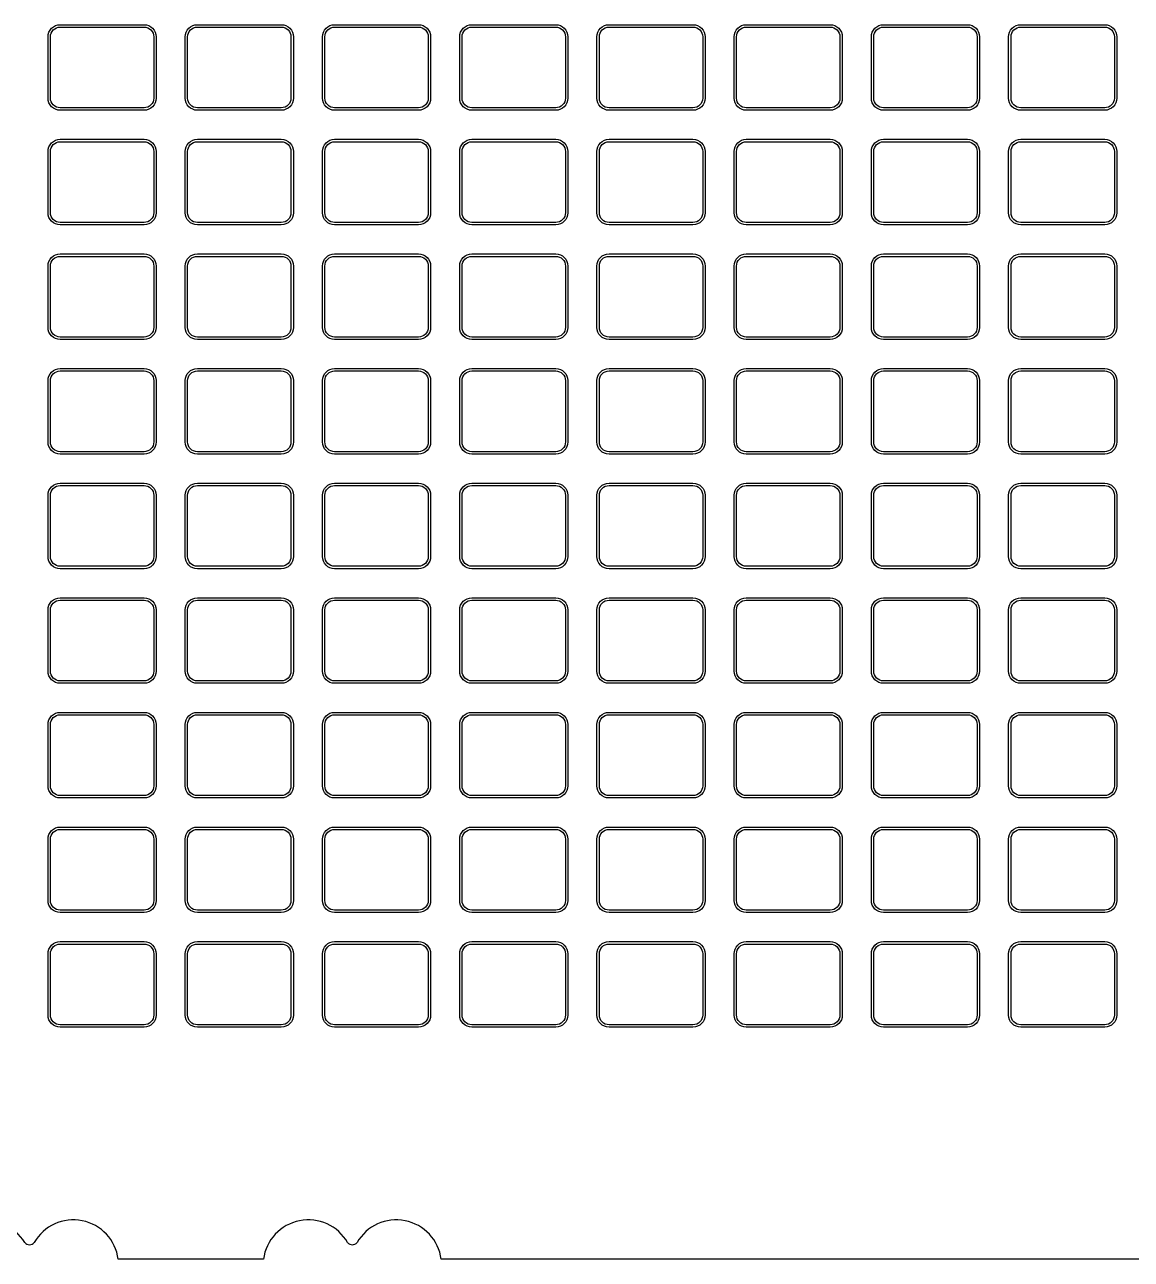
# Model space of a CAD drawing. Extents: x -776 to -647, y 130 to 286.
# Drawn here: x -727.22 to -692.94, y 130.23 to 168.47 of the extents above; entities that cross this region are included whole.
import ezdxf

# ---------------------------------------------------------------- set-up
doc = ezdxf.new("R2010")
doc.units = 0
doc.header["$MEASUREMENT"] = 0
for name, color, linetype in [('1', 1, 'CONTINUOUS'), ('2', 2, 'CONTINUOUS'), ('5', 5, 'CONTINUOUS')]:
    doc.layers.add(name, color=color, linetype=linetype)

msp = doc.modelspace()

# ---------------------------------------------------------------- linework, layer by layer
at = {"layer": '1', "color": 1}
msp.add_line((-658.615, 130.225), (-714.318, 130.225), dxfattribs=at)
at = {"layer": '1'}
for points in [[(-726.118, 168.465), (-723.518, 168.465, -0.414214), (-723.143, 168.09), (-723.143, 166.19, -0.414214), (-723.518, 165.815), (-726.118, 165.815, -0.414214), (-726.493, 166.19), (-726.493, 168.09, -0.414214)], [(-721.868, 168.465), (-719.268, 168.465, -0.414214), (-718.893, 168.09), (-718.893, 166.19, -0.414214), (-719.268, 165.815), (-721.868, 165.815, -0.414214), (-722.243, 166.19), (-722.243, 168.09, -0.414214)], [(-717.618, 168.465), (-715.018, 168.465, -0.414214), (-714.643, 168.09), (-714.643, 166.19, -0.414214), (-715.018, 165.815), (-717.618, 165.815, -0.414214), (-717.993, 166.19), (-717.993, 168.09, -0.414214)], [(-713.368, 168.465), (-710.768, 168.465, -0.414214), (-710.393, 168.09), (-710.393, 166.19, -0.414214), (-710.768, 165.815), (-713.368, 165.815, -0.414214), (-713.743, 166.19), (-713.743, 168.09, -0.414214)], [(-709.118, 168.465), (-706.518, 168.465, -0.414214), (-706.143, 168.09), (-706.143, 166.19, -0.414214), (-706.518, 165.815), (-709.118, 165.815, -0.414214), (-709.493, 166.19), (-709.493, 168.09, -0.414214)], [(-704.868, 168.465), (-702.268, 168.465, -0.414214), (-701.893, 168.09), (-701.893, 166.19, -0.414214), (-702.268, 165.815), (-704.868, 165.815, -0.414214), (-705.243, 166.19), (-705.243, 168.09, -0.414214)], [(-700.618, 168.465), (-698.018, 168.465, -0.414214), (-697.643, 168.09), (-697.643, 166.19, -0.414214), (-698.018, 165.815), (-700.618, 165.815, -0.414214), (-700.993, 166.19), (-700.993, 168.09, -0.414214)], [(-696.368, 168.465), (-693.768, 168.465, -0.414214), (-693.393, 168.09), (-693.393, 166.19, -0.414214), (-693.768, 165.815), (-696.368, 165.815, -0.414214), (-696.743, 166.19), (-696.743, 168.09, -0.414214)], [(-726.118, 164.915), (-723.518, 164.915, -0.414214), (-723.143, 164.54), (-723.143, 162.64, -0.414214), (-723.518, 162.265), (-726.118, 162.265, -0.414214), (-726.493, 162.64), (-726.493, 164.54, -0.414214)], [(-721.868, 164.915), (-719.268, 164.915, -0.414214), (-718.893, 164.54), (-718.893, 162.64, -0.414214), (-719.268, 162.265), (-721.868, 162.265, -0.414214), (-722.243, 162.64), (-722.243, 164.54, -0.414214)], [(-717.618, 164.915), (-715.018, 164.915, -0.414214), (-714.643, 164.54), (-714.643, 162.64, -0.414214), (-715.018, 162.265), (-717.618, 162.265, -0.414214), (-717.993, 162.64), (-717.993, 164.54, -0.414214)], [(-713.368, 164.915), (-710.768, 164.915, -0.414214), (-710.393, 164.54), (-710.393, 162.64, -0.414214), (-710.768, 162.265), (-713.368, 162.265, -0.414214), (-713.743, 162.64), (-713.743, 164.54, -0.414214)], [(-709.118, 164.915), (-706.518, 164.915, -0.414214), (-706.143, 164.54), (-706.143, 162.64, -0.414214), (-706.518, 162.265), (-709.118, 162.265, -0.414214), (-709.493, 162.64), (-709.493, 164.54, -0.414214)], [(-704.868, 164.915), (-702.268, 164.915, -0.414214), (-701.893, 164.54), (-701.893, 162.64, -0.414214), (-702.268, 162.265), (-704.868, 162.265, -0.414214), (-705.243, 162.64), (-705.243, 164.54, -0.414214)], [(-700.618, 164.915), (-698.018, 164.915, -0.414214), (-697.643, 164.54), (-697.643, 162.64, -0.414214), (-698.018, 162.265), (-700.618, 162.265, -0.414214), (-700.993, 162.64), (-700.993, 164.54, -0.414214)], [(-696.368, 164.915), (-693.768, 164.915, -0.414214), (-693.393, 164.54), (-693.393, 162.64, -0.414214), (-693.768, 162.265), (-696.368, 162.265, -0.414214), (-696.743, 162.64), (-696.743, 164.54, -0.414214)], [(-726.118, 161.365), (-723.518, 161.365, -0.414214), (-723.143, 160.99), (-723.143, 159.09, -0.414214), (-723.518, 158.715), (-726.118, 158.715, -0.414214), (-726.493, 159.09), (-726.493, 160.99, -0.414214)], [(-721.868, 161.365), (-719.268, 161.365, -0.414214), (-718.893, 160.99), (-718.893, 159.09, -0.414214), (-719.268, 158.715), (-721.868, 158.715, -0.414214), (-722.243, 159.09), (-722.243, 160.99, -0.414214)], [(-717.618, 161.365), (-715.018, 161.365, -0.414214), (-714.643, 160.99), (-714.643, 159.09, -0.414214), (-715.018, 158.715), (-717.618, 158.715, -0.414214), (-717.993, 159.09), (-717.993, 160.99, -0.414214)], [(-713.368, 161.365), (-710.768, 161.365, -0.414214), (-710.393, 160.99), (-710.393, 159.09, -0.414214), (-710.768, 158.715), (-713.368, 158.715, -0.414214), (-713.743, 159.09), (-713.743, 160.99, -0.414214)], [(-709.118, 161.365), (-706.518, 161.365, -0.414214), (-706.143, 160.99), (-706.143, 159.09, -0.414214), (-706.518, 158.715), (-709.118, 158.715, -0.414214), (-709.493, 159.09), (-709.493, 160.99, -0.414214)], [(-704.868, 161.365), (-702.268, 161.365, -0.414214), (-701.893, 160.99), (-701.893, 159.09, -0.414214), (-702.268, 158.715), (-704.868, 158.715, -0.414214), (-705.243, 159.09), (-705.243, 160.99, -0.414214)], [(-700.618, 161.365), (-698.018, 161.365, -0.414214), (-697.643, 160.99), (-697.643, 159.09, -0.414214), (-698.018, 158.715), (-700.618, 158.715, -0.414214), (-700.993, 159.09), (-700.993, 160.99, -0.414214)], [(-696.368, 161.365), (-693.768, 161.365, -0.414214), (-693.393, 160.99), (-693.393, 159.09, -0.414214), (-693.768, 158.715), (-696.368, 158.715, -0.414214), (-696.743, 159.09), (-696.743, 160.99, -0.414214)], [(-726.118, 157.815), (-723.518, 157.815, -0.414214), (-723.143, 157.44), (-723.143, 155.54, -0.414214), (-723.518, 155.165), (-726.118, 155.165, -0.414214), (-726.493, 155.54), (-726.493, 157.44, -0.414214)], [(-721.868, 157.815), (-719.268, 157.815, -0.414214), (-718.893, 157.44), (-718.893, 155.54, -0.414214), (-719.268, 155.165), (-721.868, 155.165, -0.414214), (-722.243, 155.54), (-722.243, 157.44, -0.414214)], [(-717.618, 157.815), (-715.018, 157.815, -0.414214), (-714.643, 157.44), (-714.643, 155.54, -0.414214), (-715.018, 155.165), (-717.618, 155.165, -0.414214), (-717.993, 155.54), (-717.993, 157.44, -0.414214)], [(-713.368, 157.815), (-710.768, 157.815, -0.414214), (-710.393, 157.44), (-710.393, 155.54, -0.414214), (-710.768, 155.165), (-713.368, 155.165, -0.414214), (-713.743, 155.54), (-713.743, 157.44, -0.414214)], [(-709.118, 157.815), (-706.518, 157.815, -0.414214), (-706.143, 157.44), (-706.143, 155.54, -0.414214), (-706.518, 155.165), (-709.118, 155.165, -0.414214), (-709.493, 155.54), (-709.493, 157.44, -0.414214)], [(-704.868, 157.815), (-702.268, 157.815, -0.414214), (-701.893, 157.44), (-701.893, 155.54, -0.414214), (-702.268, 155.165), (-704.868, 155.165, -0.414214), (-705.243, 155.54), (-705.243, 157.44, -0.414214)], [(-700.618, 157.815), (-698.018, 157.815, -0.414214), (-697.643, 157.44), (-697.643, 155.54, -0.414214), (-698.018, 155.165), (-700.618, 155.165, -0.414214), (-700.993, 155.54), (-700.993, 157.44, -0.414214)], [(-696.368, 157.815), (-693.768, 157.815, -0.414214), (-693.393, 157.44), (-693.393, 155.54, -0.414214), (-693.768, 155.165), (-696.368, 155.165, -0.414214), (-696.743, 155.54), (-696.743, 157.44, -0.414214)], [(-726.118, 154.265), (-723.518, 154.265, -0.414214), (-723.143, 153.89), (-723.143, 151.99, -0.414214), (-723.518, 151.615), (-726.118, 151.615, -0.414214), (-726.493, 151.99), (-726.493, 153.89, -0.414214)], [(-721.868, 154.265), (-719.268, 154.265, -0.414214), (-718.893, 153.89), (-718.893, 151.99, -0.414214), (-719.268, 151.615), (-721.868, 151.615, -0.414214), (-722.243, 151.99), (-722.243, 153.89, -0.414214)], [(-717.618, 154.265), (-715.018, 154.265, -0.414214), (-714.643, 153.89), (-714.643, 151.99, -0.414214), (-715.018, 151.615), (-717.618, 151.615, -0.414214), (-717.993, 151.99), (-717.993, 153.89, -0.414214)], [(-713.368, 154.265), (-710.768, 154.265, -0.414214), (-710.393, 153.89), (-710.393, 151.99, -0.414214), (-710.768, 151.615), (-713.368, 151.615, -0.414214), (-713.743, 151.99), (-713.743, 153.89, -0.414214)], [(-709.118, 154.265), (-706.518, 154.265, -0.414214), (-706.143, 153.89), (-706.143, 151.99, -0.414214), (-706.518, 151.615), (-709.118, 151.615, -0.414214), (-709.493, 151.99), (-709.493, 153.89, -0.414214)], [(-704.868, 154.265), (-702.268, 154.265, -0.414214), (-701.893, 153.89), (-701.893, 151.99, -0.414214), (-702.268, 151.615), (-704.868, 151.615, -0.414214), (-705.243, 151.99), (-705.243, 153.89, -0.414214)], [(-700.618, 154.265), (-698.018, 154.265, -0.414214), (-697.643, 153.89), (-697.643, 151.99, -0.414214), (-698.018, 151.615), (-700.618, 151.615, -0.414214), (-700.993, 151.99), (-700.993, 153.89, -0.414214)], [(-696.368, 154.265), (-693.768, 154.265, -0.414214), (-693.393, 153.89), (-693.393, 151.99, -0.414214), (-693.768, 151.615), (-696.368, 151.615, -0.414214), (-696.743, 151.99), (-696.743, 153.89, -0.414214)], [(-726.118, 150.715), (-723.518, 150.715, -0.414214), (-723.143, 150.34), (-723.143, 148.44, -0.414214), (-723.518, 148.065), (-726.118, 148.065, -0.414214), (-726.493, 148.44), (-726.493, 150.34, -0.414214)], [(-721.868, 150.715), (-719.268, 150.715, -0.414214), (-718.893, 150.34), (-718.893, 148.44, -0.414214), (-719.268, 148.065), (-721.868, 148.065, -0.414214), (-722.243, 148.44), (-722.243, 150.34, -0.414214)], [(-717.618, 150.715), (-715.018, 150.715, -0.414214), (-714.643, 150.34), (-714.643, 148.44, -0.414214), (-715.018, 148.065), (-717.618, 148.065, -0.414214), (-717.993, 148.44), (-717.993, 150.34, -0.414214)], [(-713.368, 150.715), (-710.768, 150.715, -0.414214), (-710.393, 150.34), (-710.393, 148.44, -0.414214), (-710.768, 148.065), (-713.368, 148.065, -0.414214), (-713.743, 148.44), (-713.743, 150.34, -0.414214)], [(-709.118, 150.715), (-706.518, 150.715, -0.414214), (-706.143, 150.34), (-706.143, 148.44, -0.414214), (-706.518, 148.065), (-709.118, 148.065, -0.414214), (-709.493, 148.44), (-709.493, 150.34, -0.414214)], [(-704.868, 150.715), (-702.268, 150.715, -0.414214), (-701.893, 150.34), (-701.893, 148.44, -0.414214), (-702.268, 148.065), (-704.868, 148.065, -0.414214), (-705.243, 148.44), (-705.243, 150.34, -0.414214)], [(-700.618, 150.715), (-698.018, 150.715, -0.414214), (-697.643, 150.34), (-697.643, 148.44, -0.414214), (-698.018, 148.065), (-700.618, 148.065, -0.414214), (-700.993, 148.44), (-700.993, 150.34, -0.414214)], [(-696.368, 150.715), (-693.768, 150.715, -0.414214), (-693.393, 150.34), (-693.393, 148.44, -0.414214), (-693.768, 148.065), (-696.368, 148.065, -0.414214), (-696.743, 148.44), (-696.743, 150.34, -0.414214)], [(-726.118, 147.165), (-723.518, 147.165, -0.414214), (-723.143, 146.79), (-723.143, 144.89, -0.414214), (-723.518, 144.515), (-726.118, 144.515, -0.414214), (-726.493, 144.89), (-726.493, 146.79, -0.414214)], [(-721.868, 147.165), (-719.268, 147.165, -0.414214), (-718.893, 146.79), (-718.893, 144.89, -0.414214), (-719.268, 144.515), (-721.868, 144.515, -0.414214), (-722.243, 144.89), (-722.243, 146.79, -0.414214)], [(-717.618, 147.165), (-715.018, 147.165, -0.414214), (-714.643, 146.79), (-714.643, 144.89, -0.414214), (-715.018, 144.515), (-717.618, 144.515, -0.414214), (-717.993, 144.89), (-717.993, 146.79, -0.414214)], [(-713.368, 147.165), (-710.768, 147.165, -0.414214), (-710.393, 146.79), (-710.393, 144.89, -0.414214), (-710.768, 144.515), (-713.368, 144.515, -0.414214), (-713.743, 144.89), (-713.743, 146.79, -0.414214)], [(-709.118, 147.165), (-706.518, 147.165, -0.414214), (-706.143, 146.79), (-706.143, 144.89, -0.414214), (-706.518, 144.515), (-709.118, 144.515, -0.414214), (-709.493, 144.89), (-709.493, 146.79, -0.414214)], [(-704.868, 147.165), (-702.268, 147.165, -0.414214), (-701.893, 146.79), (-701.893, 144.89, -0.414214), (-702.268, 144.515), (-704.868, 144.515, -0.414214), (-705.243, 144.89), (-705.243, 146.79, -0.414214)], [(-700.618, 147.165), (-698.018, 147.165, -0.414214), (-697.643, 146.79), (-697.643, 144.89, -0.414214), (-698.018, 144.515), (-700.618, 144.515, -0.414214), (-700.993, 144.89), (-700.993, 146.79, -0.414214)], [(-696.368, 147.165), (-693.768, 147.165, -0.414214), (-693.393, 146.79), (-693.393, 144.89, -0.414214), (-693.768, 144.515), (-696.368, 144.515, -0.414214), (-696.743, 144.89), (-696.743, 146.79, -0.414214)], [(-726.118, 143.615), (-723.518, 143.615, -0.414214), (-723.143, 143.24), (-723.143, 141.34, -0.414214), (-723.518, 140.965), (-726.118, 140.965, -0.414214), (-726.493, 141.34), (-726.493, 143.24, -0.414214)], [(-721.868, 143.615), (-719.268, 143.615, -0.414214), (-718.893, 143.24), (-718.893, 141.34, -0.414214), (-719.268, 140.965), (-721.868, 140.965, -0.414214), (-722.243, 141.34), (-722.243, 143.24, -0.414214)], [(-717.618, 143.615), (-715.018, 143.615, -0.414214), (-714.643, 143.24), (-714.643, 141.34, -0.414214), (-715.018, 140.965), (-717.618, 140.965, -0.414214), (-717.993, 141.34), (-717.993, 143.24, -0.414214)], [(-713.368, 143.615), (-710.768, 143.615, -0.414214), (-710.393, 143.24), (-710.393, 141.34, -0.414214), (-710.768, 140.965), (-713.368, 140.965, -0.414214), (-713.743, 141.34), (-713.743, 143.24, -0.414214)], [(-709.118, 143.615), (-706.518, 143.615, -0.414214), (-706.143, 143.24), (-706.143, 141.34, -0.414214), (-706.518, 140.965), (-709.118, 140.965, -0.414214), (-709.493, 141.34), (-709.493, 143.24, -0.414214)], [(-704.868, 143.615), (-702.268, 143.615, -0.414214), (-701.893, 143.24), (-701.893, 141.34, -0.414214), (-702.268, 140.965), (-704.868, 140.965, -0.414214), (-705.243, 141.34), (-705.243, 143.24, -0.414214)], [(-700.618, 143.615), (-698.018, 143.615, -0.414214), (-697.643, 143.24), (-697.643, 141.34, -0.414214), (-698.018, 140.965), (-700.618, 140.965, -0.414214), (-700.993, 141.34), (-700.993, 143.24, -0.414214)], [(-696.368, 143.615), (-693.768, 143.615, -0.414214), (-693.393, 143.24), (-693.393, 141.34, -0.414214), (-693.768, 140.965), (-696.368, 140.965, -0.414214), (-696.743, 141.34), (-696.743, 143.24, -0.414214)], [(-726.118, 140.065), (-723.518, 140.065, -0.414214), (-723.143, 139.69), (-723.143, 137.79, -0.414214), (-723.518, 137.415), (-726.118, 137.415, -0.414214), (-726.493, 137.79), (-726.493, 139.69, -0.414214)], [(-721.868, 140.065), (-719.268, 140.065, -0.414214), (-718.893, 139.69), (-718.893, 137.79, -0.414214), (-719.268, 137.415), (-721.868, 137.415, -0.414214), (-722.243, 137.79), (-722.243, 139.69, -0.414214)], [(-717.618, 140.065), (-715.018, 140.065, -0.414214), (-714.643, 139.69), (-714.643, 137.79, -0.414214), (-715.018, 137.415), (-717.618, 137.415, -0.414214), (-717.993, 137.79), (-717.993, 139.69, -0.414214)], [(-713.368, 140.065), (-710.768, 140.065, -0.414214), (-710.393, 139.69), (-710.393, 137.79, -0.414214), (-710.768, 137.415), (-713.368, 137.415, -0.414214), (-713.743, 137.79), (-713.743, 139.69, -0.414214)], [(-709.118, 140.065), (-706.518, 140.065, -0.414214), (-706.143, 139.69), (-706.143, 137.79, -0.414214), (-706.518, 137.415), (-709.118, 137.415, -0.414214), (-709.493, 137.79), (-709.493, 139.69, -0.414214)], [(-704.868, 140.065), (-702.268, 140.065, -0.414214), (-701.893, 139.69), (-701.893, 137.79, -0.414214), (-702.268, 137.415), (-704.868, 137.415, -0.414214), (-705.243, 137.79), (-705.243, 139.69, -0.414214)], [(-700.618, 140.065), (-698.018, 140.065, -0.414214), (-697.643, 139.69), (-697.643, 137.79, -0.414214), (-698.018, 137.415), (-700.618, 137.415, -0.414214), (-700.993, 137.79), (-700.993, 139.69, -0.414214)], [(-696.368, 140.065), (-693.768, 140.065, -0.414214), (-693.393, 139.69), (-693.393, 137.79, -0.414214), (-693.768, 137.415), (-696.368, 137.415, -0.414214), (-696.743, 137.79), (-696.743, 139.69, -0.414214)]]:
    msp.add_lwpolyline(points, format="xyb", close=True, dxfattribs=at)
at = {"layer": '2'}
msp.add_line((-719.818, 130.225), (-724.318, 130.225), dxfattribs=at)
for centre, radius, start, end in [((-728.43, 130.047), 1.4, 29.7775, 172.6744), ((-725.706, 130.047), 1.4, 7.3256, 150.2225), ((-718.43, 130.047), 1.4, 29.7775, 172.6744), ((-715.706, 130.047), 1.4, 7.3256, 150.2225), ((-727.068, 130.877), 0.2, 222.6679, 317.3321), ((-717.068, 130.877), 0.2, 222.6679, 317.3321)]:
    msp.add_arc(centre, radius, start, end, dxfattribs=at)
at = {"layer": '5'}
for points in [[(-726.118, 168.39), (-723.518, 168.39, -0.414214), (-723.218, 168.09), (-723.218, 166.19, -0.414214), (-723.518, 165.89), (-726.118, 165.89, -0.414214), (-726.418, 166.19), (-726.418, 168.09, -0.414214)], [(-721.868, 168.39), (-719.268, 168.39, -0.414214), (-718.968, 168.09), (-718.968, 166.19, -0.414214), (-719.268, 165.89), (-721.868, 165.89, -0.414214), (-722.168, 166.19), (-722.168, 168.09, -0.414214)], [(-717.618, 168.39), (-715.018, 168.39, -0.414214), (-714.718, 168.09), (-714.718, 166.19, -0.414214), (-715.018, 165.89), (-717.618, 165.89, -0.414214), (-717.918, 166.19), (-717.918, 168.09, -0.414214)], [(-713.368, 168.39), (-710.768, 168.39, -0.414214), (-710.468, 168.09), (-710.468, 166.19, -0.414214), (-710.768, 165.89), (-713.368, 165.89, -0.414214), (-713.668, 166.19), (-713.668, 168.09, -0.414214)], [(-709.118, 168.39), (-706.518, 168.39, -0.414214), (-706.218, 168.09), (-706.218, 166.19, -0.414214), (-706.518, 165.89), (-709.118, 165.89, -0.414214), (-709.418, 166.19), (-709.418, 168.09, -0.414214)], [(-704.868, 168.39), (-702.268, 168.39, -0.414214), (-701.968, 168.09), (-701.968, 166.19, -0.414214), (-702.268, 165.89), (-704.868, 165.89, -0.414214), (-705.168, 166.19), (-705.168, 168.09, -0.414214)], [(-700.618, 168.39), (-698.018, 168.39, -0.414214), (-697.718, 168.09), (-697.718, 166.19, -0.414214), (-698.018, 165.89), (-700.618, 165.89, -0.414214), (-700.918, 166.19), (-700.918, 168.09, -0.414214)], [(-696.368, 168.39), (-693.768, 168.39, -0.414214), (-693.468, 168.09), (-693.468, 166.19, -0.414214), (-693.768, 165.89), (-696.368, 165.89, -0.414214), (-696.668, 166.19), (-696.668, 168.09, -0.414214)], [(-726.118, 164.84), (-723.518, 164.84, -0.414214), (-723.218, 164.54), (-723.218, 162.64, -0.414214), (-723.518, 162.34), (-726.118, 162.34, -0.414214), (-726.418, 162.64), (-726.418, 164.54, -0.414214)], [(-721.868, 164.84), (-719.268, 164.84, -0.414214), (-718.968, 164.54), (-718.968, 162.64, -0.414214), (-719.268, 162.34), (-721.868, 162.34, -0.414214), (-722.168, 162.64), (-722.168, 164.54, -0.414214)], [(-717.618, 164.84), (-715.018, 164.84, -0.414214), (-714.718, 164.54), (-714.718, 162.64, -0.414214), (-715.018, 162.34), (-717.618, 162.34, -0.414214), (-717.918, 162.64), (-717.918, 164.54, -0.414214)], [(-713.368, 164.84), (-710.768, 164.84, -0.414214), (-710.468, 164.54), (-710.468, 162.64, -0.414214), (-710.768, 162.34), (-713.368, 162.34, -0.414214), (-713.668, 162.64), (-713.668, 164.54, -0.414214)], [(-709.118, 164.84), (-706.518, 164.84, -0.414214), (-706.218, 164.54), (-706.218, 162.64, -0.414214), (-706.518, 162.34), (-709.118, 162.34, -0.414214), (-709.418, 162.64), (-709.418, 164.54, -0.414214)], [(-704.868, 164.84), (-702.268, 164.84, -0.414214), (-701.968, 164.54), (-701.968, 162.64, -0.414214), (-702.268, 162.34), (-704.868, 162.34, -0.414214), (-705.168, 162.64), (-705.168, 164.54, -0.414214)], [(-700.618, 164.84), (-698.018, 164.84, -0.414214), (-697.718, 164.54), (-697.718, 162.64, -0.414214), (-698.018, 162.34), (-700.618, 162.34, -0.414214), (-700.918, 162.64), (-700.918, 164.54, -0.414214)], [(-696.368, 164.84), (-693.768, 164.84, -0.414214), (-693.468, 164.54), (-693.468, 162.64, -0.414214), (-693.768, 162.34), (-696.368, 162.34, -0.414214), (-696.668, 162.64), (-696.668, 164.54, -0.414214)], [(-726.118, 161.29), (-723.518, 161.29, -0.414214), (-723.218, 160.99), (-723.218, 159.09, -0.414214), (-723.518, 158.79), (-726.118, 158.79, -0.414214), (-726.418, 159.09), (-726.418, 160.99, -0.414214)], [(-721.868, 161.29), (-719.268, 161.29, -0.414214), (-718.968, 160.99), (-718.968, 159.09, -0.414214), (-719.268, 158.79), (-721.868, 158.79, -0.414214), (-722.168, 159.09), (-722.168, 160.99, -0.414214)], [(-717.618, 161.29), (-715.018, 161.29, -0.414214), (-714.718, 160.99), (-714.718, 159.09, -0.414214), (-715.018, 158.79), (-717.618, 158.79, -0.414214), (-717.918, 159.09), (-717.918, 160.99, -0.414214)], [(-713.368, 161.29), (-710.768, 161.29, -0.414214), (-710.468, 160.99), (-710.468, 159.09, -0.414214), (-710.768, 158.79), (-713.368, 158.79, -0.414214), (-713.668, 159.09), (-713.668, 160.99, -0.414214)], [(-709.118, 161.29), (-706.518, 161.29, -0.414214), (-706.218, 160.99), (-706.218, 159.09, -0.414214), (-706.518, 158.79), (-709.118, 158.79, -0.414214), (-709.418, 159.09), (-709.418, 160.99, -0.414214)], [(-704.868, 161.29), (-702.268, 161.29, -0.414214), (-701.968, 160.99), (-701.968, 159.09, -0.414214), (-702.268, 158.79), (-704.868, 158.79, -0.414214), (-705.168, 159.09), (-705.168, 160.99, -0.414214)], [(-700.618, 161.29), (-698.018, 161.29, -0.414214), (-697.718, 160.99), (-697.718, 159.09, -0.414214), (-698.018, 158.79), (-700.618, 158.79, -0.414214), (-700.918, 159.09), (-700.918, 160.99, -0.414214)], [(-696.368, 161.29), (-693.768, 161.29, -0.414214), (-693.468, 160.99), (-693.468, 159.09, -0.414214), (-693.768, 158.79), (-696.368, 158.79, -0.414214), (-696.668, 159.09), (-696.668, 160.99, -0.414214)], [(-726.118, 157.74), (-723.518, 157.74, -0.414214), (-723.218, 157.44), (-723.218, 155.54, -0.414214), (-723.518, 155.24), (-726.118, 155.24, -0.414214), (-726.418, 155.54), (-726.418, 157.44, -0.414214)], [(-721.868, 157.74), (-719.268, 157.74, -0.414214), (-718.968, 157.44), (-718.968, 155.54, -0.414214), (-719.268, 155.24), (-721.868, 155.24, -0.414214), (-722.168, 155.54), (-722.168, 157.44, -0.414214)], [(-717.618, 157.74), (-715.018, 157.74, -0.414214), (-714.718, 157.44), (-714.718, 155.54, -0.414214), (-715.018, 155.24), (-717.618, 155.24, -0.414214), (-717.918, 155.54), (-717.918, 157.44, -0.414214)], [(-713.368, 157.74), (-710.768, 157.74, -0.414214), (-710.468, 157.44), (-710.468, 155.54, -0.414214), (-710.768, 155.24), (-713.368, 155.24, -0.414214), (-713.668, 155.54), (-713.668, 157.44, -0.414214)], [(-709.118, 157.74), (-706.518, 157.74, -0.414214), (-706.218, 157.44), (-706.218, 155.54, -0.414214), (-706.518, 155.24), (-709.118, 155.24, -0.414214), (-709.418, 155.54), (-709.418, 157.44, -0.414214)], [(-704.868, 157.74), (-702.268, 157.74, -0.414214), (-701.968, 157.44), (-701.968, 155.54, -0.414214), (-702.268, 155.24), (-704.868, 155.24, -0.414214), (-705.168, 155.54), (-705.168, 157.44, -0.414214)], [(-700.618, 157.74), (-698.018, 157.74, -0.414214), (-697.718, 157.44), (-697.718, 155.54, -0.414214), (-698.018, 155.24), (-700.618, 155.24, -0.414214), (-700.918, 155.54), (-700.918, 157.44, -0.414214)], [(-696.368, 157.74), (-693.768, 157.74, -0.414214), (-693.468, 157.44), (-693.468, 155.54, -0.414214), (-693.768, 155.24), (-696.368, 155.24, -0.414214), (-696.668, 155.54), (-696.668, 157.44, -0.414214)], [(-726.118, 154.19), (-723.518, 154.19, -0.414214), (-723.218, 153.89), (-723.218, 151.99, -0.414214), (-723.518, 151.69), (-726.118, 151.69, -0.414214), (-726.418, 151.99), (-726.418, 153.89, -0.414214)], [(-721.868, 154.19), (-719.268, 154.19, -0.414214), (-718.968, 153.89), (-718.968, 151.99, -0.414214), (-719.268, 151.69), (-721.868, 151.69, -0.414214), (-722.168, 151.99), (-722.168, 153.89, -0.414214)], [(-717.618, 154.19), (-715.018, 154.19, -0.414214), (-714.718, 153.89), (-714.718, 151.99, -0.414214), (-715.018, 151.69), (-717.618, 151.69, -0.414214), (-717.918, 151.99), (-717.918, 153.89, -0.414214)], [(-713.368, 154.19), (-710.768, 154.19, -0.414214), (-710.468, 153.89), (-710.468, 151.99, -0.414214), (-710.768, 151.69), (-713.368, 151.69, -0.414214), (-713.668, 151.99), (-713.668, 153.89, -0.414214)], [(-709.118, 154.19), (-706.518, 154.19, -0.414214), (-706.218, 153.89), (-706.218, 151.99, -0.414214), (-706.518, 151.69), (-709.118, 151.69, -0.414214), (-709.418, 151.99), (-709.418, 153.89, -0.414214)], [(-704.868, 154.19), (-702.268, 154.19, -0.414214), (-701.968, 153.89), (-701.968, 151.99, -0.414214), (-702.268, 151.69), (-704.868, 151.69, -0.414214), (-705.168, 151.99), (-705.168, 153.89, -0.414214)], [(-700.618, 154.19), (-698.018, 154.19, -0.414214), (-697.718, 153.89), (-697.718, 151.99, -0.414214), (-698.018, 151.69), (-700.618, 151.69, -0.414214), (-700.918, 151.99), (-700.918, 153.89, -0.414214)], [(-696.368, 154.19), (-693.768, 154.19, -0.414214), (-693.468, 153.89), (-693.468, 151.99, -0.414214), (-693.768, 151.69), (-696.368, 151.69, -0.414214), (-696.668, 151.99), (-696.668, 153.89, -0.414214)], [(-726.118, 150.64), (-723.518, 150.64, -0.414214), (-723.218, 150.34), (-723.218, 148.44, -0.414214), (-723.518, 148.14), (-726.118, 148.14, -0.414214), (-726.418, 148.44), (-726.418, 150.34, -0.414214)], [(-721.868, 150.64), (-719.268, 150.64, -0.414214), (-718.968, 150.34), (-718.968, 148.44, -0.414214), (-719.268, 148.14), (-721.868, 148.14, -0.414214), (-722.168, 148.44), (-722.168, 150.34, -0.414214)], [(-717.618, 150.64), (-715.018, 150.64, -0.414214), (-714.718, 150.34), (-714.718, 148.44, -0.414214), (-715.018, 148.14), (-717.618, 148.14, -0.414214), (-717.918, 148.44), (-717.918, 150.34, -0.414214)], [(-713.368, 150.64), (-710.768, 150.64, -0.414214), (-710.468, 150.34), (-710.468, 148.44, -0.414214), (-710.768, 148.14), (-713.368, 148.14, -0.414214), (-713.668, 148.44), (-713.668, 150.34, -0.414214)], [(-709.118, 150.64), (-706.518, 150.64, -0.414214), (-706.218, 150.34), (-706.218, 148.44, -0.414214), (-706.518, 148.14), (-709.118, 148.14, -0.414214), (-709.418, 148.44), (-709.418, 150.34, -0.414214)], [(-704.868, 150.64), (-702.268, 150.64, -0.414214), (-701.968, 150.34), (-701.968, 148.44, -0.414214), (-702.268, 148.14), (-704.868, 148.14, -0.414214), (-705.168, 148.44), (-705.168, 150.34, -0.414214)], [(-700.618, 150.64), (-698.018, 150.64, -0.414214), (-697.718, 150.34), (-697.718, 148.44, -0.414214), (-698.018, 148.14), (-700.618, 148.14, -0.414214), (-700.918, 148.44), (-700.918, 150.34, -0.414214)], [(-696.368, 150.64), (-693.768, 150.64, -0.414214), (-693.468, 150.34), (-693.468, 148.44, -0.414214), (-693.768, 148.14), (-696.368, 148.14, -0.414214), (-696.668, 148.44), (-696.668, 150.34, -0.414214)], [(-726.118, 147.09), (-723.518, 147.09, -0.414214), (-723.218, 146.79), (-723.218, 144.89, -0.414214), (-723.518, 144.59), (-726.118, 144.59, -0.414214), (-726.418, 144.89), (-726.418, 146.79, -0.414214)], [(-721.868, 147.09), (-719.268, 147.09, -0.414214), (-718.968, 146.79), (-718.968, 144.89, -0.414214), (-719.268, 144.59), (-721.868, 144.59, -0.414214), (-722.168, 144.89), (-722.168, 146.79, -0.414214)], [(-717.618, 147.09), (-715.018, 147.09, -0.414214), (-714.718, 146.79), (-714.718, 144.89, -0.414214), (-715.018, 144.59), (-717.618, 144.59, -0.414214), (-717.918, 144.89), (-717.918, 146.79, -0.414214)], [(-713.368, 147.09), (-710.768, 147.09, -0.414214), (-710.468, 146.79), (-710.468, 144.89, -0.414214), (-710.768, 144.59), (-713.368, 144.59, -0.414214), (-713.668, 144.89), (-713.668, 146.79, -0.414214)], [(-709.118, 147.09), (-706.518, 147.09, -0.414214), (-706.218, 146.79), (-706.218, 144.89, -0.414214), (-706.518, 144.59), (-709.118, 144.59, -0.414214), (-709.418, 144.89), (-709.418, 146.79, -0.414214)], [(-704.868, 147.09), (-702.268, 147.09, -0.414214), (-701.968, 146.79), (-701.968, 144.89, -0.414214), (-702.268, 144.59), (-704.868, 144.59, -0.414214), (-705.168, 144.89), (-705.168, 146.79, -0.414214)], [(-700.618, 147.09), (-698.018, 147.09, -0.414214), (-697.718, 146.79), (-697.718, 144.89, -0.414214), (-698.018, 144.59), (-700.618, 144.59, -0.414214), (-700.918, 144.89), (-700.918, 146.79, -0.414214)], [(-696.368, 147.09), (-693.768, 147.09, -0.414214), (-693.468, 146.79), (-693.468, 144.89, -0.414214), (-693.768, 144.59), (-696.368, 144.59, -0.414214), (-696.668, 144.89), (-696.668, 146.79, -0.414214)], [(-726.118, 143.54), (-723.518, 143.54, -0.414214), (-723.218, 143.24), (-723.218, 141.34, -0.414214), (-723.518, 141.04), (-726.118, 141.04, -0.414214), (-726.418, 141.34), (-726.418, 143.24, -0.414214)], [(-721.868, 143.54), (-719.268, 143.54, -0.414214), (-718.968, 143.24), (-718.968, 141.34, -0.414214), (-719.268, 141.04), (-721.868, 141.04, -0.414214), (-722.168, 141.34), (-722.168, 143.24, -0.414214)], [(-717.618, 143.54), (-715.018, 143.54, -0.414214), (-714.718, 143.24), (-714.718, 141.34, -0.414214), (-715.018, 141.04), (-717.618, 141.04, -0.414214), (-717.918, 141.34), (-717.918, 143.24, -0.414214)], [(-713.368, 143.54), (-710.768, 143.54, -0.414214), (-710.468, 143.24), (-710.468, 141.34, -0.414214), (-710.768, 141.04), (-713.368, 141.04, -0.414214), (-713.668, 141.34), (-713.668, 143.24, -0.414214)], [(-709.118, 143.54), (-706.518, 143.54, -0.414214), (-706.218, 143.24), (-706.218, 141.34, -0.414214), (-706.518, 141.04), (-709.118, 141.04, -0.414214), (-709.418, 141.34), (-709.418, 143.24, -0.414214)], [(-704.868, 143.54), (-702.268, 143.54, -0.414214), (-701.968, 143.24), (-701.968, 141.34, -0.414214), (-702.268, 141.04), (-704.868, 141.04, -0.414214), (-705.168, 141.34), (-705.168, 143.24, -0.414214)], [(-700.618, 143.54), (-698.018, 143.54, -0.414214), (-697.718, 143.24), (-697.718, 141.34, -0.414214), (-698.018, 141.04), (-700.618, 141.04, -0.414214), (-700.918, 141.34), (-700.918, 143.24, -0.414214)], [(-696.368, 143.54), (-693.768, 143.54, -0.414214), (-693.468, 143.24), (-693.468, 141.34, -0.414214), (-693.768, 141.04), (-696.368, 141.04, -0.414214), (-696.668, 141.34), (-696.668, 143.24, -0.414214)], [(-726.118, 139.99), (-723.518, 139.99, -0.414214), (-723.218, 139.69), (-723.218, 137.79, -0.414214), (-723.518, 137.49), (-726.118, 137.49, -0.414214), (-726.418, 137.79), (-726.418, 139.69, -0.414214)], [(-721.868, 139.99), (-719.268, 139.99, -0.414214), (-718.968, 139.69), (-718.968, 137.79, -0.414214), (-719.268, 137.49), (-721.868, 137.49, -0.414214), (-722.168, 137.79), (-722.168, 139.69, -0.414214)], [(-717.618, 139.99), (-715.018, 139.99, -0.414214), (-714.718, 139.69), (-714.718, 137.79, -0.414214), (-715.018, 137.49), (-717.618, 137.49, -0.414214), (-717.918, 137.79), (-717.918, 139.69, -0.414214)], [(-713.368, 139.99), (-710.768, 139.99, -0.414214), (-710.468, 139.69), (-710.468, 137.79, -0.414214), (-710.768, 137.49), (-713.368, 137.49, -0.414214), (-713.668, 137.79), (-713.668, 139.69, -0.414214)], [(-709.118, 139.99), (-706.518, 139.99, -0.414214), (-706.218, 139.69), (-706.218, 137.79, -0.414214), (-706.518, 137.49), (-709.118, 137.49, -0.414214), (-709.418, 137.79), (-709.418, 139.69, -0.414214)], [(-704.868, 139.99), (-702.268, 139.99, -0.414214), (-701.968, 139.69), (-701.968, 137.79, -0.414214), (-702.268, 137.49), (-704.868, 137.49, -0.414214), (-705.168, 137.79), (-705.168, 139.69, -0.414214)], [(-700.618, 139.99), (-698.018, 139.99, -0.414214), (-697.718, 139.69), (-697.718, 137.79, -0.414214), (-698.018, 137.49), (-700.618, 137.49, -0.414214), (-700.918, 137.79), (-700.918, 139.69, -0.414214)], [(-696.368, 139.99), (-693.768, 139.99, -0.414214), (-693.468, 139.69), (-693.468, 137.79, -0.414214), (-693.768, 137.49), (-696.368, 137.49, -0.414214), (-696.668, 137.79), (-696.668, 139.69, -0.414214)]]:
    msp.add_lwpolyline(points, format="xyb", close=True, dxfattribs=at)

doc.saveas('drawing.dxf')
